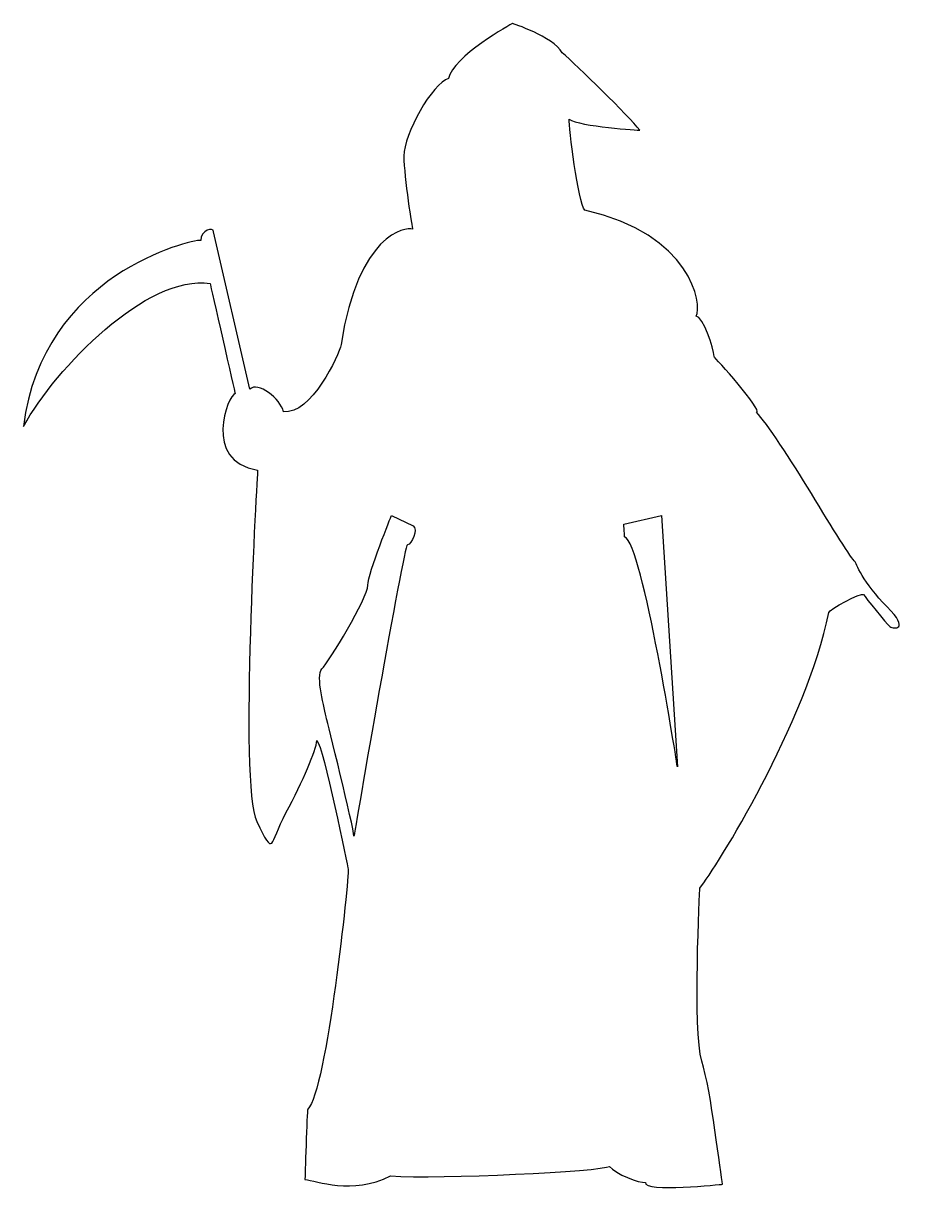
# Model space of a CAD drawing. Header units: centimetres. Extents: x -7.4 to 7.6, y -10 to 9.9.
import ezdxf

# ---------------------------------------------------------------- set-up
doc = ezdxf.new("R2010")
doc.units = ezdxf.units.CM
doc.header["$MEASUREMENT"] = 0
doc.layers.add('Camada 1', color=7, linetype='Continuous')

msp = doc.modelspace()

# ---------------------------------------------------------------- linework, layer by layer
at = {"layer": 'Camada 1'}
for points, knots in [([(3.97592, 4.89774), (4.08739, 4.89774), (4.27847, 4.35635), (4.27847, 4.21305), (4.27847, 4.21305), (4.27847, 4.21305), (5.12241, 3.2895), (4.99504, 3.27357), (4.99504, 3.27357), (5.36128, 2.90733), (6.55553, 0.80543), (6.667, 0.74175), (6.667, 0.74175), (6.667, 0.74175), (6.8103, 0.37551), (7.20839, -0.02258), (7.20839, -0.02258), (7.60648, -0.42067), (7.31986, -0.40472), (7.25617, -0.35696), (7.25617, -0.35696), (7.19248, -0.3092), (6.84218, 0.13665), (6.81029, 0.18443), (6.81029, 0.18443), (6.77843, 0.23219), (6.22112, -0.07036), (6.22112, -0.11812), (6.22112, -0.11812), (5.83896, -1.99711), (4.3103, -4.4493), (4.0396, -4.7837), (4.0396, -4.7837), (4.0396, -4.7837), (3.91223, -7.21998), (4.07146, -7.71359), (4.07146, -7.71359), (4.23071, -8.20722), (4.38991, -9.64034), (4.42177, -9.79957), (4.42177, -9.79957), (4.42177, -9.79957), (3.0842, -9.94289), (3.11602, -9.76774), (3.11602, -9.76774), (3.02051, -9.78367), (2.60649, -9.62442), (2.51094, -9.49704), (2.51094, -9.49704), (2.39947, -9.57665), (-0.38712, -9.71998), (-1.19923, -9.65629), (-1.19923, -9.65629), (-1.85209, -9.9907), (-2.45719, -9.7359), (-2.64827, -9.71998), (-2.64827, -9.71998), (-2.64827, -9.71998), (-2.61641, -8.55756), (-2.60051, -8.5257), (-2.60051, -8.5257), (-2.28203, -8.23908), (-1.89987, -4.59264), (-1.91579, -4.46522), (-1.91579, -4.46522), (-1.91579, -4.46522), (-2.34322, -2.36012), (-2.44525, -2.28722), (-2.44525, -2.28722), (-2.45967, -2.44745), (-2.67837, -2.97241), (-2.96973, -3.51155), (-2.96973, -3.51155), (-3.26133, -4.05072), (-3.15933, -4.28408), (-3.46548, -3.65736), (-3.46548, -3.65736), (-3.77163, -3.03064), (-3.45093, 2.26044), (-3.45093, 2.28955), (-3.45093, 2.28955), (-4.39838, 2.44991), (-3.94655, 3.57225), (-3.82987, 3.5868), (-3.82987, 3.5868), (-3.82987, 3.5868), (-4.25259, 5.42346), (-4.25259, 5.45259), (-4.25259, 5.45259), (-5.33109, 5.61294), (-6.8617, 4.02419), (-7.41556, 3.03309), (-7.41556, 3.03309), (-7.09486, 5.61318), (-4.57322, 6.19613), (-4.41312, 6.18158), (-4.41312, 6.18158), (-4.41312, 6.35647), (-4.19442, 6.41484), (-4.19442, 6.32723), (-4.19442, 6.32723), (-4.19442, 6.32723), (-3.58223, 3.65981), (-3.58223, 3.65981), (-3.58223, 3.65981), (-3.4511, 3.80549), (-3.05751, 3.49958), (-3.01372, 3.28087), (-3.01372, 3.28087), (-2.54721, 3.22253), (-2.06627, 4.24287), (-2.03717, 4.41778), (-2.03717, 4.41778), (-1.74557, 6.29812), (-0.94394, 6.41483), (-0.82749, 6.37101), (-0.82749, 6.37101), (-0.82749, 6.37101), (-0.97304, 7.24556), (-0.97304, 7.60992), (-0.97304, 7.60992), (-0.97304, 7.97428), (-0.49211, 8.84896), (-0.21517, 8.92186), (-0.21517, 8.92186), (-0.15695, 9.28639), (0.86339, 9.85479), (0.86339, 9.85479), (0.86339, 9.85479), (0.86339, 9.85479), (1.54858, 9.63609), (1.70881, 9.35917), (1.70881, 9.35917), (1.95662, 9.1406), (2.83117, 8.29504), (3.02075, 8.04734), (3.02075, 8.04734), (3.02075, 8.04734), (2.00044, 8.10555), (1.82549, 8.23681), (1.82549, 8.23681), (1.81081, 8.10568), (1.98596, 6.82288), (2.08798, 6.69175), (2.08798, 6.69175), (3.89432, 6.28831), (4.08739, 5.08882), (3.97592, 4.89774)], [0, 0, 0, 0, 0.02631579, 0.02631579, 0.02631579, 0.02631579, 0.05263158, 0.05263158, 0.05263158, 0.05263158, 0.07894737, 0.07894737, 0.07894737, 0.07894737, 0.10526316, 0.10526316, 0.10526316, 0.10526316, 0.13157895, 0.13157895, 0.13157895, 0.13157895, 0.15789474, 0.15789474, 0.15789474, 0.15789474, 0.18421053, 0.18421053, 0.18421053, 0.18421053, 0.21052632, 0.21052632, 0.21052632, 0.21052632, 0.23684211, 0.23684211, 0.23684211, 0.23684211, 0.26315789, 0.26315789, 0.26315789, 0.26315789, 0.28947368, 0.28947368, 0.28947368, 0.28947368, 0.31578947, 0.31578947, 0.31578947, 0.31578947, 0.34210526, 0.34210526, 0.34210526, 0.34210526, 0.36842105, 0.36842105, 0.36842105, 0.36842105, 0.39473684, 0.39473684, 0.39473684, 0.39473684, 0.42105263, 0.42105263, 0.42105263, 0.42105263, 0.44736842, 0.44736842, 0.44736842, 0.44736842, 0.47368421, 0.47368421, 0.47368421, 0.47368421, 0.5, 0.5, 0.5, 0.5, 0.52631579, 0.52631579, 0.52631579, 0.52631579, 0.55263158, 0.55263158, 0.55263158, 0.55263158, 0.57894737, 0.57894737, 0.57894737, 0.57894737, 0.60526316, 0.60526316, 0.60526316, 0.60526316, 0.63157895, 0.63157895, 0.63157895, 0.63157895, 0.65789474, 0.65789474, 0.65789474, 0.65789474, 0.68421053, 0.68421053, 0.68421053, 0.68421053, 0.71052632, 0.71052632, 0.71052632, 0.71052632, 0.73684211, 0.73684211, 0.73684211, 0.73684211, 0.76315789, 0.76315789, 0.76315789, 0.76315789, 0.78947368, 0.78947368, 0.78947368, 0.78947368, 0.81578947, 0.81578947, 0.81578947, 0.81578947, 0.84210526, 0.84210526, 0.84210526, 0.84210526, 0.86842105, 0.86842105, 0.86842105, 0.86842105, 0.89473684, 0.89473684, 0.89473684, 0.89473684, 0.92105263, 0.92105263, 0.92105263, 0.92105263, 0.94736842, 0.94736842, 0.94736842, 0.94736842, 1, 1, 1, 1]), ([(-1.58136, 0.34363), (-1.58136, 0.13662), (-2.25015, -0.96209), (-2.36162, -1.07356), (-2.36162, -1.07356), (-2.47309, -1.18503), (-2.31386, -1.75828), (-2.28201, -1.91748), (-2.28201, -1.91748), (-2.28201, -1.91748), (-1.82023, -3.76462), (-1.82023, -3.90791), (-1.82023, -3.90791), (-1.82023, -3.90791), (-0.97629, 1.02837), (-0.91258, 1.02837), (-0.91258, 1.02837), (-0.84889, 1.02837), (-0.7215, 1.29907), (-0.81704, 1.34685), (-0.81704, 1.34685), (-0.81704, 1.34685), (-1.18328, 1.522), (-1.18328, 1.522), (-1.18328, 1.522), (-1.18327, 1.52198), (-1.58136, 0.55064), (-1.58136, 0.34363)], [0, 0, 0, 0, 0.125, 0.125, 0.125, 0.125, 0.25, 0.25, 0.25, 0.25, 0.375, 0.375, 0.375, 0.375, 0.5, 0.5, 0.5, 0.5, 0.625, 0.625, 0.625, 0.625, 0.75, 0.75, 0.75, 0.75, 1, 1, 1, 1]), ([(2.76574, 1.15574), (3.06832, 1.07613), (3.65747, -2.72956), (3.65747, -2.72956), (3.65747, -2.72956), (3.65747, -2.72956), (3.38677, 1.52198), (3.38677, 1.52198), (3.38677, 1.52198), (3.38677, 1.52198), (2.74984, 1.37866), (2.74984, 1.37866), (2.74984, 1.37866), (2.74981, 1.37868), (2.76574, 1.13981), (2.76574, 1.15574)], [0, 0, 0, 0, 0.2, 0.2, 0.2, 0.2, 0.4, 0.4, 0.4, 0.4, 0.6, 0.6, 0.6, 0.6, 1, 1, 1, 1])]:
    msp.add_open_spline(points, degree=3, knots=knots, dxfattribs=at)

doc.saveas('drawing.dxf')
